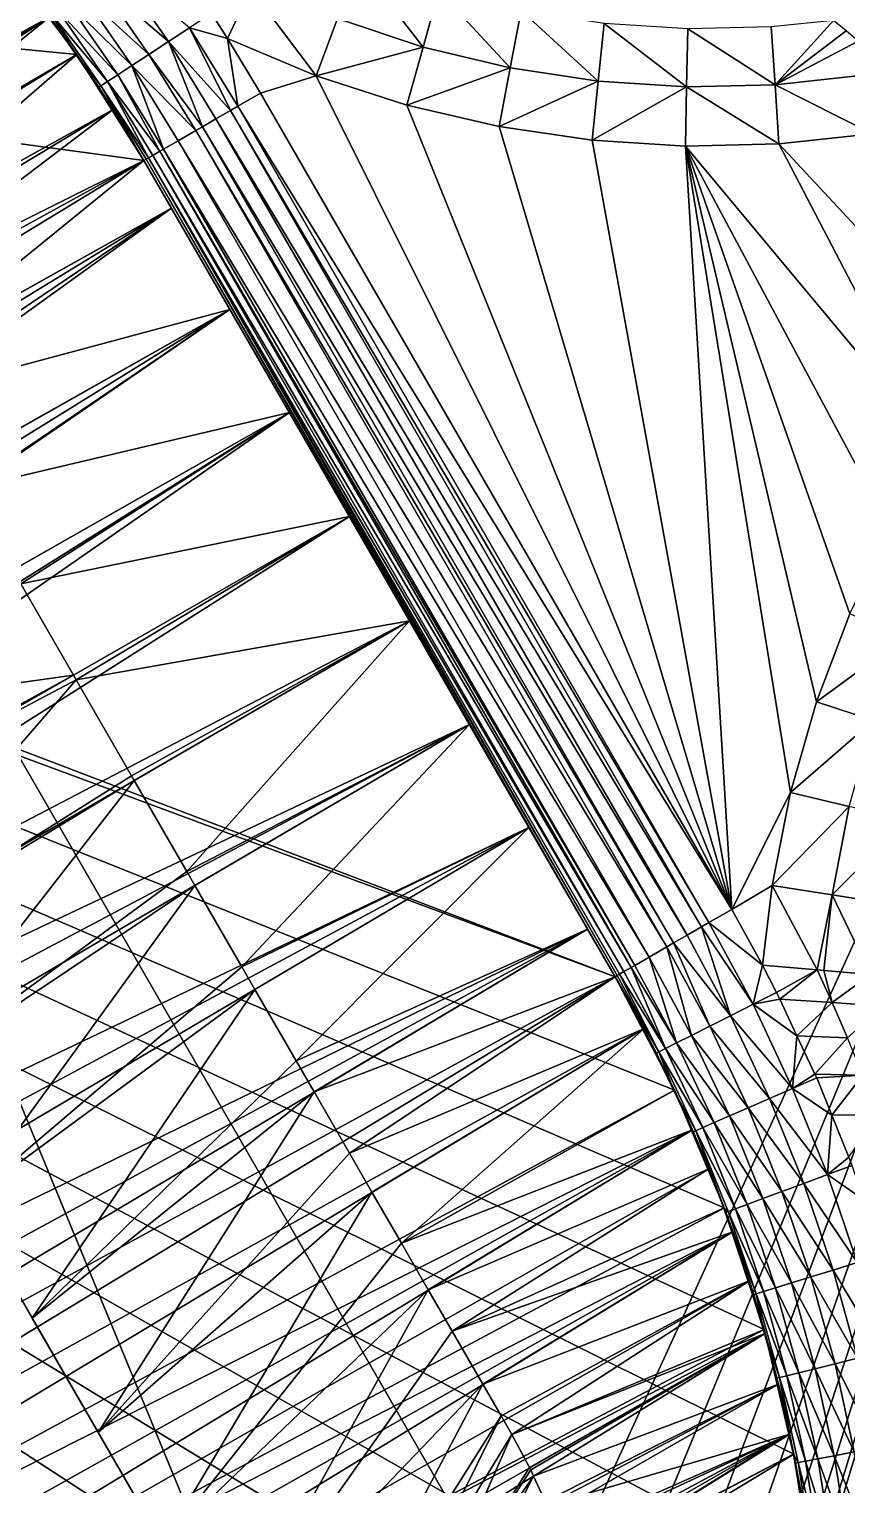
# Model space of a CAD drawing. Header units: metres. Extents: x -44.6 to 35.4, y -44.1 to 26.9.
# Drawn here: x 11.88 to 17.95, y -1.46 to 9.35 of the extents above; entities that cross this region are included whole.
import ezdxf

# ---------------------------------------------------------------- set-up
doc = ezdxf.new("R2010")
doc.units = ezdxf.units.M

msp = doc.modelspace()

# ---------------------------------------------------------------- linework, layer by layer
for points in [[(16.23031, 2.314476, 123.214554), (-6.486884, 10.979773, 123.214554), (-6.581602, 10.777853, 123.214554)], [(-6.486884, 10.979773, 123.214554), (12.73031, 8.376654, 123.214554), (12.231734, 9.164608, 123.214554)], [(12.231734, 9.164608, 123.214554), (11.67096, 9.90958, 123.214554), (-6.486884, 10.979773, 123.214554)], [(-6.486884, 10.979773, 123.214554), (16.23031, 2.314476, 123.214554), (12.73031, 8.376654, 123.214554)], [(2.223463, 3.603205, 123.214554), (17.662024, -5.01509, 123.214554), (-6.581602, 10.777853, 123.214554)], [(-6.581602, 10.777853, 123.214554), (17.753557, -4.069033, 123.214554), (17.766653, -3.118649, 123.214554)], [(-6.581602, 10.777853, 123.214554), (17.662024, -5.01509, 123.214554), (17.753557, -4.069033, 123.214554)], [(-6.581602, 10.777853, 123.214554), (16.671127, 1.472405, 123.214554), (16.23031, 2.314476, 123.214554)], [(-6.581602, 10.777853, 123.214554), (17.557711, -1.230851, 123.214554), (17.337101, -0.306334, 123.214554)], [(17.766653, -3.118649, 123.214554), (17.701221, -2.170429, 123.214554), (-6.581602, 10.777853, 123.214554)], [(-6.581602, 10.777853, 123.214554), (17.040899, 0.596808, 123.214554), (16.671127, 1.472405, 123.214554)], [(17.701221, -2.170429, 123.214554), (17.557711, -1.230851, 123.214554), (-6.581602, 10.777853, 123.214554)], [(17.337101, -0.306334, 123.214554), (17.040899, 0.596808, 123.214554), (-6.581602, 10.777853, 123.214554)], [(13.885189, -3.658281, 93.214554), (6.385188, 9.332099, 93.214554), (8.117238, 10.332099, 91.214554)], [(8.117238, 10.332099, 91.214554), (15.61724, -2.658281, 91.214554), (13.885189, -3.658281, 93.214554)], [(21.388479, 9.967415, 91.214554), (15.61724, -2.658281, 91.214554), (8.117238, 10.332099, 91.214554)], [(21.388479, 9.967415, 91.214554), (15.920462, -3.258929, 91.214554), (15.61724, -2.658281, 91.214554)], [(21.388479, 9.967415, 91.214554), (16.154524, -3.88975, 91.214554), (15.920462, -3.258929, 91.214554)], [(16.316486, -4.542811, 91.214554), (16.154524, -3.88975, 91.214554), (21.388479, 9.967415, 91.214554)], [(21.388479, 9.967415, 91.214554), (16.216642, -7.211195, 91.214554), (16.354073, -6.552535, 91.214554)], [(16.216642, -7.211195, 91.214554), (21.388479, 9.967415, 91.214554), (21.937033, 9.017295, 91.214554)], [(16.40431, -5.2099, 91.214554), (16.316486, -4.542811, 91.214554), (21.388479, 9.967415, 91.214554)], [(16.354073, -6.552535, 91.214554), (16.416893, -5.882628, 91.214554), (21.388479, 9.967415, 91.214554)], [(21.388479, 9.967415, 91.214554), (16.416893, -5.882628, 91.214554), (16.40431, -5.2099, 91.214554)], [(11.67096, 9.90958, 123.214554), (12.231734, 9.164608, 123.214554), (12.231734, 9.164608, 119.007874)], [(12.231734, 9.164608, 119.007874), (12.032246, 9.444253, 118.862961), (11.67096, 9.90958, 123.214554)], [(14.321255, 9.843861, 95.350616), (14.167916, 9.429884, 95.248764), (14.804521, 9.218627, 95.248047)], [(14.804521, 9.218627, 95.248047), (14.921818, 9.639643, 95.347778), (14.321255, 9.843861, 95.350616)], [(12.911818, 9.259418, 95.29068), (12.527339, 9.813, 95.29068), (12.388138, 9.710466, 95.383087)], [(12.527339, 9.813, 95.29068), (12.911818, 9.259418, 95.29068), (13.068811, 9.362102, 95.233772)], [(11.853703, 9.680365, 118.72847), (12.032246, 9.444253, 118.862961), (1.860943, 3.859033, 119.417755)], [(10.023232, 8.337742, 97.463043), (12.032246, 9.444254, 97.566154), (11.853513, 9.680609, 97.700783)], [(12.767131, 9.164783, 95.383087), (12.388138, 9.710466, 95.383087), (12.266128, 9.620596, 95.507446)], [(12.388138, 9.710466, 95.383087), (12.767131, 9.164783, 95.383087), (12.911818, 9.259418, 95.29068)], [(13.23208, 9.46889, 95.214554), (13.352222, 9.281585, 95.214554), (13.524393, 9.650417, 95.242294)], [(13.524393, 9.650417, 95.242294), (13.352222, 9.281585, 95.214554), (14.010999, 9.006245, 95.214554)], [(14.010999, 9.006245, 95.214554), (14.167916, 9.429884, 95.248764), (13.524393, 9.650417, 95.242294)], [(14.921818, 9.639643, 95.347778), (14.804521, 9.218627, 95.248047), (15.451223, 9.063646, 95.247528)], [(15.451223, 9.063646, 95.247528), (15.532299, 9.489794, 95.345711), (14.921818, 9.639643, 95.347778)], [(12.536235, 9.013761, 95.658989), (12.165997, 9.546841, 95.658989), (12.091592, 9.492036, 95.831871)], [(12.640312, 9.081835, 95.507446), (12.266128, 9.620596, 95.507446), (12.165997, 9.546841, 95.658989)], [(12.165997, 9.546841, 95.658989), (12.536235, 9.013761, 95.658989), (12.640312, 9.081835, 95.507446)], [(12.266128, 9.620596, 95.507446), (12.640312, 9.081835, 95.507446), (12.767131, 9.164783, 95.383087)], [(2.223463, 3.603205, 119.579247), (1.860943, 3.859033, 119.417755), (12.032246, 9.444253, 118.862961)], [(2.631628, 3.288884, 119.750481), (2.223463, 3.603205, 119.579247), (12.032246, 9.444253, 118.862961)], [(12.032246, 9.444253, 118.862961), (12.231734, 9.164608, 119.007874), (2.631628, 3.288884, 119.750481)], [(12.032246, 9.444254, 97.566154), (10.023232, 8.337742, 97.463043), (10.222549, 7.992512, 97.285332)], [(10.222549, 7.992512, 97.285332), (12.231733, 9.164609, 97.421242), (12.032246, 9.444254, 97.566154)], [(12.045774, 9.458287, 96.019463), (12.030303, 9.446891, 96.214554), (12.228106, 9.162089, 96.214554)], [(12.030303, 9.446891, 96.214554), (12.032246, 9.444254, 97.566154), (12.231733, 9.164609, 97.421242)], [(12.231733, 9.164609, 97.421242), (12.228106, 9.162089, 96.214554), (12.030303, 9.446891, 96.214554)], [(12.458899, 8.963178, 95.831871), (12.091592, 9.492036, 95.831871), (12.045774, 9.458287, 96.019463)], [(12.228106, 9.162089, 96.214554), (12.411275, 8.932029, 96.019463), (12.045774, 9.458287, 96.019463)], [(12.045774, 9.458287, 96.019463), (12.411275, 8.932029, 96.019463), (12.458899, 8.963178, 95.831871)], [(12.091592, 9.492036, 95.831871), (12.458899, 8.963178, 95.831871), (12.536235, 9.013761, 95.658989)], [(13.352222, 9.281585, 95.214554), (13.23208, 9.46889, 95.214554), (13.068811, 9.362102, 95.233772)], [(14.804521, 9.218627, 95.248047), (14.167916, 9.429884, 95.248764), (14.010999, 9.006245, 95.214554)], [(15.532299, 9.489794, 95.345711), (15.451223, 9.063646, 95.247528), (16.104683, 8.965323, 95.247192)], [(16.104683, 8.965323, 95.247192), (16.149426, 9.394711, 95.344398), (15.532299, 9.489794, 95.345711)], [(17.853054, 9.41642, 95.345314), (17.390829, 9.369421, 95.344048), (17.418837, 8.939173, 95.247108)], [(17.418837, 8.939173, 95.247108), (17.947773, 9.338549, 95.318901), (17.853054, 9.41642, 95.345314)], [(9.880383, 3.278244, 93.637688), (6.385188, 9.332099, 93.214554), (13.885189, -3.658281, 93.214554)], [(13.373267, 8.747867, 95.252724), (13.068811, 9.362102, 95.233772), (12.911818, 9.259418, 95.29068)], [(13.352222, 9.281585, 95.214554), (13.068811, 9.362102, 95.233772), (13.427382, 8.77911, 95.233772)], [(13.373267, 8.747867, 95.252724), (13.427382, 8.77911, 95.233772), (13.068811, 9.362102, 95.233772)], [(16.149426, 9.394711, 95.344398), (16.104683, 8.965323, 95.247192), (16.761625, 8.923832, 95.247055)], [(16.761625, 8.923832, 95.247055), (16.769987, 9.354585, 95.343842), (16.149426, 9.394711, 95.344398)], [(16.769987, 9.354585, 95.343842), (16.761625, 8.923832, 95.247055), (17.418837, 8.939173, 95.247108)], [(17.418837, 8.939173, 95.247108), (17.390829, 9.369421, 95.344048), (16.769987, 9.354585, 95.343842)], [(18.035494, 9.263864, 95.297462), (17.947773, 9.338549, 95.318901), (17.418837, 8.939173, 95.247108)], [(12.911818, 9.259418, 95.29068), (12.767131, 9.164783, 95.383087), (13.16507, 8.627664, 95.352303)], [(12.911818, 9.259418, 95.29068), (13.264921, 8.685313, 95.29068), (13.373267, 8.747867, 95.252724)], [(13.16507, 8.627664, 95.352303), (13.264921, 8.685313, 95.29068), (12.911818, 9.259418, 95.29068)], [(14.010999, 9.006245, 95.214554), (13.352222, 9.281585, 95.214554), (13.596334, 8.876656, 95.214554)], [(13.427382, 8.77911, 95.233772), (13.596334, 8.876656, 95.214554), (13.352222, 9.281585, 95.214554)], [(14.010999, 9.006245, 95.214554), (14.684545, 8.787996, 95.214554), (14.804521, 9.218627, 95.248047)], [(15.451223, 9.063646, 95.247528), (14.804521, 9.218627, 95.248047), (14.684545, 8.787996, 95.214554)], [(17.418837, 8.939173, 95.247108), (18.073137, 9.011182, 95.247345), (18.035494, 9.263864, 95.297462)], [(12.231734, 9.164608, 119.007874), (12.501224, 8.756344, 119.194061), (2.631628, 3.288884, 119.750481)], [(12.231733, 9.164609, 97.421242), (10.222549, 7.992512, 97.285332), (10.441818, 7.612729, 97.125526)], [(10.441818, 7.612729, 97.125526), (12.501223, 8.756345, 97.235054), (12.231733, 9.164609, 97.421242)], [(12.228106, 9.162089, 96.214554), (12.231733, 9.164609, 97.421242), (12.501223, 8.756345, 97.235054)], [(12.228106, 9.162089, 96.214554), (12.395194, 8.921511, 96.214554), (12.411275, 8.932029, 96.019463)], [(12.395194, 8.921511, 96.214554), (12.228106, 9.162089, 96.214554), (12.501223, 8.756345, 97.235054)], [(12.231734, 9.164608, 123.214554), (12.73031, 8.376654, 123.214554), (12.73031, 8.376654, 119.342865)], [(12.73031, 8.376654, 119.342865), (12.501224, 8.756344, 119.194061), (12.231734, 9.164608, 123.214554)], [(12.501224, 8.756344, 119.194061), (12.231734, 9.164608, 119.007874), (12.231734, 9.164608, 123.214554)], [(13.115197, 8.59887, 95.383087), (12.767131, 9.164783, 95.383087), (12.640312, 9.081835, 95.507446)], [(12.767131, 9.164783, 95.383087), (13.115197, 8.59887, 95.383087), (13.16507, 8.627664, 95.352303)], [(12.849604, 8.44553, 95.716576), (12.536235, 9.013761, 95.658989), (12.458899, 8.963178, 95.831871)], [(12.640312, 9.081835, 95.507446), (12.536235, 9.013761, 95.658989), (12.876261, 8.46092, 95.658989)], [(12.849604, 8.44553, 95.716576), (12.876261, 8.46092, 95.658989), (12.536235, 9.013761, 95.658989)], [(12.876261, 8.46092, 95.658989), (12.983962, 8.523102, 95.507446), (12.640312, 9.081835, 95.507446)], [(12.640312, 9.081835, 95.507446), (12.983962, 8.523102, 95.507446), (13.115197, 8.59887, 95.383087)], [(13.596334, 8.876656, 95.214554), (17.096336, 2.814478, 95.214554), (14.010999, 9.006245, 95.214554)], [(17.096336, 2.814478, 95.214554), (14.684545, 8.787996, 95.214554), (14.010999, 9.006245, 95.214554)], [(14.684545, 8.787996, 95.214554), (15.368326, 8.627923, 95.214554), (15.451223, 9.063646, 95.247528)], [(16.104683, 8.965323, 95.247192), (15.451223, 9.063646, 95.247528), (15.368326, 8.627923, 95.214554)], [(16.00633, -7.850327, 91.214554), (21.937033, 9.017295, 91.214554), (21.8943, -7.982872, 91.214554)], [(21.937033, 9.017295, 91.214554), (16.00633, -7.850327, 91.214554), (16.216642, -7.211195, 91.214554)], [(18.13888, 8.573741, 95.214554), (18.073137, 9.011182, 95.247345), (17.418837, 8.939173, 95.247108)], [(12.411275, 8.932029, 96.019463), (12.395194, 8.921511, 96.214554), (12.730309, 8.376655, 96.214554)], [(12.395194, 8.921511, 96.214554), (12.501223, 8.756345, 97.235054), (12.730309, 8.376655, 97.08625)], [(12.730309, 8.376655, 97.08625), (12.730309, 8.376655, 96.214554), (12.395194, 8.921511, 96.214554)], [(12.458899, 8.963178, 95.831871), (12.411275, 8.932029, 96.019463), (12.763366, 8.39574, 95.956978)], [(12.411275, 8.932029, 96.019463), (12.74695, 8.386262, 96.019463), (12.763366, 8.39574, 95.956978)], [(12.730309, 8.376655, 96.214554), (12.74695, 8.386262, 96.019463), (12.411275, 8.932029, 96.019463)], [(12.458899, 8.963178, 95.831871), (12.796231, 8.414715, 95.831871), (12.849604, 8.44553, 95.716576)], [(12.763366, 8.39574, 95.956978), (12.796231, 8.414715, 95.831871), (12.458899, 8.963178, 95.831871)], [(17.096336, 2.814478, 95.214554), (13.596334, 8.876656, 95.214554), (13.427382, 8.77911, 95.233772)], [(15.368326, 8.627923, 95.214554), (16.058945, 8.526384, 95.214554), (16.104683, 8.965323, 95.247192)], [(16.761625, 8.923832, 95.247055), (16.104683, 8.965323, 95.247192), (16.058945, 8.526384, 95.214554)], [(16.058945, 8.526384, 95.214554), (16.753078, 8.483541, 95.214554), (16.761625, 8.923832, 95.247055)], [(16.761625, 8.923832, 95.247055), (16.753078, 8.483541, 95.214554), (17.447464, 8.499381, 95.214554)], [(17.447464, 8.499381, 95.214554), (17.418837, 8.939173, 95.247108), (16.761625, 8.923832, 95.247055)], [(17.418837, 8.939173, 95.247108), (17.447464, 8.499381, 95.214554), (18.13888, 8.573741, 95.214554)], [(16.927382, 2.716933, 95.233772), (13.427382, 8.77911, 95.233772), (13.373267, 8.747867, 95.252724)], [(13.427382, 8.77911, 95.233772), (16.927382, 2.716933, 95.233772), (17.096336, 2.814478, 95.214554)], [(17.096336, 2.814478, 95.214554), (15.368326, 8.627923, 95.214554), (14.684545, 8.787996, 95.214554)], [(2.965406, 3.009132, 119.881126), (2.631628, 3.288884, 119.750481), (12.501224, 8.756344, 119.194061)], [(2.965406, 3.009132, 119.881126), (12.501224, 8.756344, 119.194061), (12.73031, 8.376654, 119.342865)], [(12.501223, 8.756345, 97.235054), (10.441818, 7.612729, 97.125526), (10.609569, 7.322176, 97.003258)], [(10.609569, 7.322176, 97.003258), (12.730309, 8.376655, 97.08625), (12.501223, 8.756345, 97.235054)], [(16.764921, 2.623136, 95.290672), (13.264921, 8.685313, 95.29068), (13.16507, 8.627664, 95.352303)], [(16.873268, 2.685689, 95.252724), (13.373267, 8.747867, 95.252724), (13.264921, 8.685313, 95.29068)], [(13.264921, 8.685313, 95.29068), (16.764921, 2.623136, 95.290672), (16.873268, 2.685689, 95.252724)], [(13.373267, 8.747867, 95.252724), (16.873268, 2.685689, 95.252724), (16.927382, 2.716933, 95.233772)], [(16.615198, 2.536693, 95.383087), (13.115197, 8.59887, 95.383087), (12.983962, 8.523102, 95.507446)], [(16.66507, 2.565486, 95.352303), (13.16507, 8.627664, 95.352303), (13.115197, 8.59887, 95.383087)], [(13.115197, 8.59887, 95.383087), (16.615198, 2.536693, 95.383087), (16.66507, 2.565486, 95.352303)], [(13.16507, 8.627664, 95.352303), (16.66507, 2.565486, 95.352303), (16.764921, 2.623136, 95.290672)], [(17.096336, 2.814478, 95.214554), (16.058945, 8.526384, 95.214554), (15.368326, 8.627923, 95.214554)], [(18.13888, 8.573741, 95.214554), (17.447464, 8.499381, 95.214554), (19.028952, 6.802625, 95.214554)], [(16.349604, 2.383352, 95.716576), (12.849604, 8.44553, 95.716576), (12.796231, 8.414715, 95.831871)], [(16.376263, 2.398743, 95.658981), (12.876261, 8.46092, 95.658989), (12.849604, 8.44553, 95.716576)], [(12.849604, 8.44553, 95.716576), (16.349604, 2.383352, 95.716576), (16.376263, 2.398743, 95.658981)], [(16.483963, 2.460924, 95.507446), (12.983962, 8.523102, 95.507446), (12.876261, 8.46092, 95.658989)], [(12.876261, 8.46092, 95.658989), (16.376263, 2.398743, 95.658981), (16.483963, 2.460924, 95.507446)], [(12.983962, 8.523102, 95.507446), (16.483963, 2.460924, 95.507446), (16.615198, 2.536693, 95.383087)], [(17.096336, 2.814478, 95.214554), (16.753078, 8.483541, 95.214554), (16.058945, 8.526384, 95.214554)], [(17.447464, 8.499381, 95.214554), (16.753078, 8.483541, 95.214554), (18.626869, 6.23428, 95.214554)], [(17.534353, 3.683884, 95.214554), (16.753078, 8.483541, 95.214554), (17.096336, 2.814478, 95.214554)], [(17.534353, 3.683884, 95.214554), (17.727339, 4.357202, 95.214554), (16.753078, 8.483541, 95.214554)], [(17.727339, 4.357202, 95.214554), (17.974611, 5.008685, 95.214554), (16.753078, 8.483541, 95.214554)], [(17.974611, 5.008685, 95.214554), (18.274914, 5.635347, 95.214554), (16.753078, 8.483541, 95.214554)], [(18.274914, 5.635347, 95.214554), (18.626869, 6.23428, 95.214554), (16.753078, 8.483541, 95.214554)], [(17.447464, 8.499381, 95.214554), (18.626869, 6.23428, 95.214554), (19.028952, 6.802625, 95.214554)], [(3.345786, 2.662593, 120.018356), (2.965406, 3.009132, 119.881126), (12.73031, 8.376654, 119.342865)], [(12.73031, 8.376654, 119.342865), (12.93471, 8.022624, 119.463272), (3.345786, 2.662593, 120.018356)], [(12.730309, 8.376655, 97.08625), (10.609569, 7.322176, 97.003258), (10.872025, 6.867589, 96.852562)], [(10.872025, 6.867589, 96.852562), (12.934709, 8.022626, 96.965836), (12.730309, 8.376655, 97.08625)], [(12.74695, 8.386262, 96.019463), (12.730309, 8.376655, 96.214554), (16.23031, 2.314478, 96.214554)], [(16.23031, 2.314478, 96.214554), (12.730309, 8.376655, 96.214554), (14.256895, 5.732532, 96.557388)], [(12.730309, 8.376655, 96.214554), (13.369784, 7.269053, 96.762215), (13.811377, 6.504192, 96.625801)], [(13.811377, 6.504192, 96.625801), (14.256895, 5.732532, 96.557388), (12.730309, 8.376655, 96.214554)], [(12.730309, 8.376655, 96.214554), (12.730309, 8.376655, 97.08625), (12.934709, 8.022626, 96.965836)], [(12.934709, 8.022626, 96.965836), (13.369784, 7.269053, 96.762215), (12.730309, 8.376655, 96.214554)], [(14.256896, 5.732531, 119.871719), (12.73031, 8.376654, 123.214554), (16.23031, 2.314476, 123.214554)], [(14.256896, 5.732531, 119.871719), (13.811378, 6.50419, 119.803314), (12.73031, 8.376654, 123.214554)], [(12.73031, 8.376654, 123.214554), (13.369785, 7.269052, 119.666901), (12.93471, 8.022624, 119.463272)], [(13.811378, 6.50419, 119.803314), (13.369785, 7.269052, 119.666901), (12.73031, 8.376654, 123.214554)], [(12.93471, 8.022624, 119.463272), (12.73031, 8.376654, 119.342865), (12.73031, 8.376654, 123.214554)], [(12.763366, 8.39574, 95.956978), (12.74695, 8.386262, 96.019463), (16.24695, 2.324085, 96.019463)], [(16.23031, 2.314478, 96.214554), (16.24695, 2.324085, 96.019463), (12.74695, 8.386262, 96.019463)], [(16.296232, 2.352538, 95.831871), (12.796231, 8.414715, 95.831871), (12.763366, 8.39574, 95.956978)], [(12.763366, 8.39574, 95.956978), (16.263367, 2.333563, 95.956978), (16.296232, 2.352538, 95.831871)], [(16.24695, 2.324085, 96.019463), (16.263367, 2.333563, 95.956978), (12.763366, 8.39574, 95.956978)], [(12.796231, 8.414715, 95.831871), (16.296232, 2.352538, 95.831871), (16.349604, 2.383352, 95.716576)], [(3.655756, 2.35582, 120.119774), (3.345786, 2.662593, 120.018356), (12.93471, 8.022624, 119.463272)], [(4.0016, 1.984246, 120.220261), (3.655756, 2.35582, 120.119774), (12.93471, 8.022624, 119.463272)], [(12.93471, 8.022624, 119.463272), (13.369785, 7.269052, 119.666901), (4.0016, 1.984246, 120.220261)], [(12.934709, 8.022626, 96.965836), (10.872025, 6.867589, 96.852562), (11.005491, 6.636418, 96.775932)], [(13.369784, 7.269053, 96.762215), (12.934709, 8.022626, 96.965836), (11.005491, 6.636418, 96.775932)], [(4.289799, 1.64773, 120.292267), (4.0016, 1.984246, 120.220261), (13.369785, 7.269052, 119.666901)], [(4.597008, 1.257856, 120.355331), (4.289799, 1.64773, 120.292267), (13.369785, 7.269052, 119.666901)], [(13.369785, 7.269052, 119.666901), (13.811378, 6.50419, 119.803314), (4.597008, 1.257856, 120.355331)], [(11.005491, 6.636418, 96.775932), (11.31138, 6.106603, 96.645744), (13.369784, 7.269053, 96.762215)], [(13.369784, 7.269053, 96.762215), (11.31138, 6.106603, 96.645744), (11.408386, 5.938585, 96.604454)], [(13.811377, 6.504192, 96.625801), (13.369784, 7.269053, 96.762215), (11.408386, 5.938585, 96.604454)], [(4.863203, 0.889699, 120.396568), (4.597008, 1.257856, 120.355331), (13.811378, 6.50419, 119.803314)], [(5.129821, 0.48741, 120.423004), (4.863203, 0.889699, 120.396568), (13.811378, 6.50419, 119.803314)], [(13.811378, 6.50419, 119.803314), (14.256896, 5.732531, 119.871719), (5.129821, 0.48741, 120.423004)], [(11.408386, 5.938585, 96.604454), (11.757363, 5.334139, 96.506256), (13.811377, 6.504192, 96.625801)], [(13.811377, 6.504192, 96.625801), (11.757363, 5.334139, 96.506256), (11.816284, 5.232085, 96.489677)], [(14.256895, 5.732532, 96.557388), (13.811377, 6.504192, 96.625801), (11.816284, 5.232085, 96.489677)], [(5.37205, 0.086907, 120.431473), (5.129821, 0.48741, 120.423004), (14.256896, 5.732531, 119.871719)], [(14.256896, 5.732531, 119.871719), (14.703725, 4.9586, 119.871719), (5.37205, 0.086907, 120.431473)], [(11.816284, 5.232085, 96.489677), (12.207411, 4.554634, 96.434914), (14.256895, 5.732532, 96.557388)], [(14.256895, 5.732532, 96.557388), (12.207411, 4.554634, 96.434914), (12.227194, 4.520368, 96.432144)], [(14.703725, 4.958601, 96.557388), (14.256895, 5.732532, 96.557388), (12.227194, 4.520368, 96.432144)], [(14.256895, 5.732532, 96.557388), (14.703725, 4.958601, 96.557388), (16.23031, 2.314478, 96.214554)], [(16.23031, 2.314476, 123.214554), (14.703725, 4.9586, 119.871719), (14.256896, 5.732531, 119.871719)], [(12.207411, 4.554634, 96.434914), (11.816284, 5.232085, 96.489677), (9.372017, 4.158761, 93.708862)], [(18.380543, 4.834772, 95.247238), (17.974611, 5.008685, 95.214554), (17.727339, 4.357202, 95.214554)], [(14.703725, 4.9586, 119.871719), (5.597781, -0.323121, 120.423004), (5.37205, 0.086907, 120.431473)], [(5.597781, -0.323121, 120.423004), (14.703725, 4.9586, 119.871719), (15.149243, 4.18694, 119.803314)], [(12.227194, 4.520368, 96.432144), (12.63911, 3.806909, 96.432144), (14.703725, 4.958601, 96.557388)], [(12.63911, 3.806909, 96.432144), (12.658893, 3.772644, 96.434914), (14.703725, 4.958601, 96.557388)], [(14.703725, 4.958601, 96.557388), (12.658893, 3.772644, 96.434914), (13.050019, 3.095192, 96.489677)], [(13.050019, 3.095192, 96.489677), (15.149242, 4.186941, 96.625793), (14.703725, 4.958601, 96.557388)], [(16.23031, 2.314478, 96.214554), (14.703725, 4.958601, 96.557388), (15.149242, 4.186941, 96.625793)], [(16.23031, 2.314476, 123.214554), (15.149243, 4.18694, 119.803314), (14.703725, 4.9586, 119.871719)], [(17.727339, 4.357202, 95.214554), (18.148735, 4.217144, 95.247604), (18.380543, 4.834772, 95.247238)], [(9.372017, 4.158761, 93.708862), (9.880383, 3.278244, 93.637688), (12.207411, 4.554634, 96.434914)], [(9.880383, 3.278244, 93.637688), (12.227194, 4.520368, 96.432144), (12.207411, 4.554634, 96.434914)], [(12.227194, 4.520368, 96.432144), (9.880383, 3.278244, 93.637688), (10.389994, 2.395573, 93.637688)], [(10.389994, 2.395573, 93.637688), (12.63911, 3.806909, 96.432144), (12.227194, 4.520368, 96.432144)], [(18.148735, 4.217144, 95.247604), (17.727339, 4.357202, 95.214554), (17.534353, 3.683884, 95.214554)], [(17.534353, 3.683884, 95.214554), (17.96953, 3.578496, 95.248161), (18.148735, 4.217144, 95.247604)], [(15.149243, 4.18694, 119.803314), (5.812865, -0.755164, 120.396568), (5.597781, -0.323121, 120.423004)], [(15.149243, 4.18694, 119.803314), (5.998601, -1.169774, 120.355331), (5.812865, -0.755164, 120.396568)], [(5.998601, -1.169774, 120.355331), (15.149243, 4.18694, 119.803314), (15.590837, 3.422079, 119.666901)], [(13.050019, 3.095192, 96.489677), (13.10894, 2.993139, 96.506256), (15.149242, 4.186941, 96.625793)], [(15.149242, 4.186941, 96.625793), (13.10894, 2.993139, 96.506256), (13.457918, 2.388692, 96.604454)], [(13.457918, 2.388692, 96.604454), (15.590836, 3.42208, 96.762215), (15.149242, 4.186941, 96.625793)], [(15.149242, 4.186941, 96.625793), (15.590836, 3.42208, 96.762215), (16.23031, 2.314478, 96.214554)], [(15.590837, 3.422079, 119.666901), (15.149243, 4.18694, 119.803314), (16.23031, 2.314476, 123.214554)], [(12.658893, 3.772644, 96.434914), (12.63911, 3.806909, 96.432144), (10.389994, 2.395573, 93.637688)], [(12.658893, 3.772644, 96.434914), (10.389994, 2.395573, 93.637688), (10.89836, 1.515057, 93.708862)], [(10.89836, 1.515057, 93.708862), (13.050019, 3.095192, 96.489677), (12.658893, 3.772644, 96.434914)], [(17.096336, 2.814478, 95.214554), (17.39678, 2.991822, 95.214554), (17.534353, 3.683884, 95.214554)], [(17.96953, 3.578496, 95.248161), (17.534353, 3.683884, 95.214554), (17.39678, 2.991822, 95.214554)], [(2.223463, 3.603205, 123.214554), (2.965406, 3.009132, 123.214554), (17.662024, -5.01509, 123.214554)], [(17.39678, 2.991822, 95.214554), (17.844017, 2.92188, 95.248901), (17.96953, 3.578496, 95.248161)], [(18.394958, 3.475469, 95.348213), (17.96953, 3.578496, 95.248161), (17.844017, 2.92188, 95.248901)], [(17.844017, 2.92188, 95.248901), (18.281012, 2.853541, 95.351166), (18.394958, 3.475469, 95.348213)], [(15.590837, 3.422079, 119.666901), (6.182638, -1.630761, 120.292267), (5.998601, -1.169774, 120.355331)], [(15.590837, 3.422079, 119.666901), (6.329969, -2.048607, 120.220261), (6.182638, -1.630761, 120.292267)], [(6.329969, -2.048607, 120.220261), (15.590837, 3.422079, 119.666901), (16.025911, 2.668506, 119.463272)], [(13.457918, 2.388692, 96.604454), (13.554923, 2.220675, 96.645744), (15.590836, 3.42208, 96.762215)], [(15.590836, 3.42208, 96.762215), (13.554923, 2.220675, 96.645744), (13.860812, 1.690859, 96.775932)], [(13.860812, 1.690859, 96.775932), (16.025911, 2.668507, 96.965836), (15.590836, 3.42208, 96.762215)], [(16.23031, 2.314478, 96.214554), (15.590836, 3.42208, 96.762215), (16.025911, 2.668507, 96.965836)], [(16.025911, 2.668506, 119.463272), (15.590837, 3.422079, 119.666901), (16.23031, 2.314476, 123.214554)], [(13.885189, -3.658281, 93.214554), (10.389994, 2.395573, 93.637688), (9.880383, 3.278244, 93.637688)], [(13.10894, 2.993139, 96.506256), (13.050019, 3.095192, 96.489677), (10.89836, 1.515057, 93.708862)], [(17.662024, -5.01509, 123.214554), (2.965406, 3.009132, 123.214554), (3.655757, 2.355819, 123.214554)], [(13.10894, 2.993139, 96.506256), (10.89836, 1.515057, 93.708862), (11.403, 0.640996, 93.850868)], [(11.403, 0.640996, 93.850868), (13.457918, 2.388692, 96.604454), (13.10894, 2.993139, 96.506256)], [(17.096336, 2.814478, 95.214554), (17.324959, 2.400605, 95.214554), (17.39678, 2.991822, 95.214554)], [(17.39678, 2.991822, 95.214554), (17.324959, 2.400605, 95.214554), (17.730463, 2.365294, 95.242294)], [(17.730463, 2.365294, 95.242294), (17.844017, 2.92188, 95.248901), (17.39678, 2.991822, 95.214554)], [(17.730463, 2.365294, 95.242294), (17.780315, 2.360952, 95.252655), (17.844017, 2.92188, 95.248901)], [(17.844017, 2.92188, 95.248901), (17.780315, 2.360952, 95.252655), (18.128468, 2.330635, 95.325012)], [(18.128468, 2.330635, 95.325012), (18.281012, 2.853541, 95.351166), (17.844017, 2.92188, 95.248901)], [(17.324959, 2.400605, 95.214554), (17.096336, 2.814478, 95.214554), (16.927382, 2.716933, 95.233772)], [(17.255589, 2.109746, 95.233772), (16.927382, 2.716933, 95.233772), (16.873268, 2.685689, 95.252724)], [(16.927382, 2.716933, 95.233772), (17.255589, 2.109746, 95.233772), (17.324959, 2.400605, 95.214554)], [(16.025911, 2.668506, 119.463272), (6.47884, -2.533903, 120.119774), (6.329969, -2.048607, 120.220261)], [(16.025911, 2.668506, 119.463272), (6.589529, -2.955732, 120.018356), (6.47884, -2.533903, 120.119774)], [(6.589529, -2.955732, 120.018356), (16.025911, 2.668506, 119.463272), (16.23031, 2.314476, 119.342865)], [(13.860812, 1.690859, 96.775932), (13.994279, 1.459688, 96.852562), (16.025911, 2.668507, 96.965836)], [(16.23031, 2.314477, 97.08625), (16.025911, 2.668507, 96.965836), (13.994279, 1.459688, 96.852562)], [(16.025911, 2.668507, 96.965836), (16.23031, 2.314477, 97.08625), (16.23031, 2.314478, 96.214554)], [(16.23031, 2.314476, 123.214554), (16.23031, 2.314476, 119.342865), (16.025911, 2.668506, 119.463272)], [(17.088125, 2.025207, 95.290672), (16.764921, 2.623136, 95.290672), (16.66507, 2.565486, 95.352303)], [(16.873268, 2.685689, 95.252724), (16.764921, 2.623136, 95.290672), (17.088125, 2.025207, 95.290672)], [(17.088125, 2.025207, 95.290672), (17.255589, 2.109746, 95.233772), (16.873268, 2.685689, 95.252724)], [(16.615198, 2.536693, 95.383087), (16.483963, 2.460924, 95.507446), (16.798513, 1.879004, 95.507446)], [(16.66507, 2.565486, 95.352303), (16.615198, 2.536693, 95.383087), (16.933788, 1.947294, 95.383087)], [(16.798513, 1.879004, 95.507446), (16.933788, 1.947294, 95.383087), (16.615198, 2.536693, 95.383087)], [(16.66507, 2.565486, 95.352303), (16.933788, 1.947294, 95.383087), (17.088125, 2.025207, 95.290672)], [(13.885189, -3.658281, 93.214554), (10.89836, 1.515057, 93.708862), (10.389994, 2.395573, 93.637688)], [(13.554923, 2.220675, 96.645744), (13.457918, 2.388692, 96.604454), (11.403, 0.640996, 93.850868)], [(16.349604, 2.383352, 95.716576), (16.296232, 2.352538, 95.831871), (16.605, 1.781314, 95.831871)], [(16.687494, 1.822959, 95.658981), (16.376263, 2.398743, 95.658981), (16.349604, 2.383352, 95.716576)], [(16.605, 1.781314, 95.831871), (16.687494, 1.822959, 95.658981), (16.349604, 2.383352, 95.716576)], [(16.483963, 2.460924, 95.507446), (16.376263, 2.398743, 95.658981), (16.687494, 1.822959, 95.658981)], [(16.687494, 1.822959, 95.658981), (16.798513, 1.879004, 95.507446), (16.483963, 2.460924, 95.507446)], [(17.255589, 2.109746, 95.233772), (17.429747, 2.197665, 95.214554), (17.324959, 2.400605, 95.214554)], [(17.730463, 2.365294, 95.242294), (17.324959, 2.400605, 95.214554), (17.429747, 2.197665, 95.214554)], [(17.662024, -5.01509, 123.214554), (3.655757, 2.355819, 123.214554), (4.289799, 1.64773, 123.214554)], [(16.23031, 2.314476, 119.342865), (6.69945, -3.458421, 119.881126), (6.589529, -2.955732, 120.018356)], [(16.23031, 2.314476, 119.342865), (16.44459, 1.926237, 119.194061), (6.69945, -3.458421, 119.881126)], [(13.994279, 1.459688, 96.852562), (14.256735, 1.005101, 97.003258), (16.23031, 2.314477, 97.08625)], [(16.444588, 1.926238, 97.235046), (16.23031, 2.314477, 97.08625), (14.256735, 1.005101, 97.003258)], [(16.554201, 1.755669, 96.019463), (16.24695, 2.324085, 96.019463), (16.23031, 2.314478, 96.214554)], [(16.23031, 2.314478, 96.214554), (16.537048, 1.74701, 96.214554), (16.554201, 1.755669, 96.019463)], [(16.537048, 1.74701, 96.214554), (16.23031, 2.314478, 96.214554), (16.23031, 2.314477, 97.08625)], [(16.23031, 2.314477, 97.08625), (16.444588, 1.926238, 97.235046), (16.537048, 1.74701, 96.214554)], [(16.671127, 1.472405, 123.214554), (16.44459, 1.926237, 119.194061), (16.23031, 2.314476, 119.342865)], [(16.23031, 2.314476, 119.342865), (16.23031, 2.314476, 123.214554), (16.671127, 1.472405, 123.214554)], [(16.263367, 2.333563, 95.956978), (16.24695, 2.324085, 96.019463), (16.554201, 1.755669, 96.019463)], [(16.605, 1.781314, 95.831871), (16.296232, 2.352538, 95.831871), (16.263367, 2.333563, 95.956978)], [(16.263367, 2.333563, 95.956978), (16.554201, 1.755669, 96.019463), (16.605, 1.781314, 95.831871)], [(17.730463, 2.365294, 95.242294), (17.429747, 2.197665, 95.214554), (17.453064, 2.148065, 95.214554)], [(17.453064, 2.148065, 95.214554), (17.842951, 2.122303, 95.259575), (17.730463, 2.365294, 95.242294)], [(17.780315, 2.360952, 95.252655), (17.730463, 2.365294, 95.242294), (17.842951, 2.122303, 95.259575)], [(18.128468, 2.330635, 95.325012), (17.780315, 2.360952, 95.252655), (17.842951, 2.122303, 95.259575)], [(17.842951, 2.122303, 95.259575), (18.222281, 2.095072, 95.354996), (18.128468, 2.330635, 95.325012)], [(13.554923, 2.220675, 96.645744), (11.403, 0.640996, 93.850868), (11.901449, -0.222344, 94.063011)], [(11.901449, -0.222344, 94.063011), (13.860812, 1.690859, 96.775932), (13.554923, 2.220675, 96.645744)], [(17.453064, 2.148065, 95.214554), (17.429747, 2.197665, 95.214554), (17.255589, 2.109746, 95.233772)], [(17.549234, 1.485113, 95.233772), (17.255589, 2.109746, 95.233772), (17.088125, 2.025207, 95.290672)], [(17.580986, 1.875952, 95.214554), (17.453064, 2.148065, 95.214554), (17.255589, 2.109746, 95.233772)], [(17.255589, 2.109746, 95.233772), (17.549234, 1.485113, 95.233772), (17.580986, 1.875952, 95.214554)], [(17.842951, 2.122303, 95.259575), (17.453064, 2.148065, 95.214554), (17.580986, 1.875952, 95.214554)], [(17.580986, 1.875952, 95.214554), (17.956606, 1.860992, 95.275208), (17.842951, 2.122303, 95.259575)], [(18.222281, 2.095072, 95.354996), (17.842951, 2.122303, 95.259575), (17.956606, 1.860992, 95.275208)], [(17.218832, 1.34096, 95.383087), (16.933788, 1.947294, 95.383087), (16.798513, 1.879004, 95.507446)], [(17.377293, 1.410096, 95.290672), (17.088125, 2.025207, 95.290672), (16.933788, 1.947294, 95.383087)], [(16.933788, 1.947294, 95.383087), (17.218832, 1.34096, 95.383087), (17.377293, 1.410096, 95.290672)], [(17.088125, 2.025207, 95.290672), (17.377293, 1.410096, 95.290672), (17.549234, 1.485113, 95.233772)], [(16.44459, 1.926237, 119.194061), (6.774834, -3.887357, 119.750473), (6.69945, -3.458421, 119.881126)], [(6.774834, -3.887357, 119.750473), (16.44459, 1.926237, 119.194061), (16.671125, 1.472405, 119.000549)], [(14.256735, 1.005101, 97.003258), (14.424486, 0.714548, 97.125519), (16.444588, 1.926238, 97.235046)], [(16.444588, 1.926238, 97.235046), (14.424486, 0.714548, 97.125519), (14.643754, 0.334765, 97.285332)], [(14.643754, 0.334765, 97.285332), (16.671125, 1.472407, 97.428558), (16.444588, 1.926238, 97.235046)], [(16.444588, 1.926238, 97.235046), (16.667044, 1.470487, 96.214554), (16.537048, 1.74701, 96.214554)], [(16.444588, 1.926238, 97.235046), (16.671125, 1.472407, 97.428558), (16.667044, 1.470487, 96.214554)], [(16.671127, 1.472405, 123.214554), (16.671125, 1.472405, 119.000549), (16.44459, 1.926237, 119.194061)], [(17.079939, 1.280362, 95.507446), (16.798513, 1.879004, 95.507446), (16.687494, 1.822959, 95.658981)], [(16.798513, 1.879004, 95.507446), (17.079939, 1.280362, 95.507446), (17.218832, 1.34096, 95.383087)], [(17.549234, 1.485113, 95.233772), (17.715252, 1.590345, 95.214554), (17.580986, 1.875952, 95.214554)], [(17.956606, 1.860992, 95.275208), (17.580986, 1.875952, 95.214554), (17.715252, 1.590345, 95.214554)], [(17.715252, 1.590345, 95.214554), (18.069939, 1.58352, 95.288879), (17.956606, 1.860992, 95.275208)], [(16.554201, 1.755669, 96.019463), (16.537048, 1.74701, 96.214554), (16.667044, 1.470487, 96.214554)], [(16.881254, 1.193676, 95.831871), (16.605, 1.781314, 95.831871), (16.554201, 1.755669, 96.019463)], [(16.829096, 1.17092, 96.019463), (16.554201, 1.755669, 96.019463), (16.667044, 1.470487, 96.214554)], [(16.554201, 1.755669, 96.019463), (16.829096, 1.17092, 96.019463), (16.881254, 1.193676, 95.831871)], [(16.965952, 1.23063, 95.658981), (16.687494, 1.822959, 95.658981), (16.605, 1.781314, 95.831871)], [(16.605, 1.781314, 95.831871), (16.881254, 1.193676, 95.831871), (16.965952, 1.23063, 95.658981)], [(16.687494, 1.822959, 95.658981), (16.965952, 1.23063, 95.658981), (17.079939, 1.280362, 95.507446)], [(17.662024, -5.01509, 123.214554), (4.289799, 1.64773, 123.214554), (4.863203, 0.889699, 123.214554)], [(13.994279, 1.459688, 96.852562), (13.860812, 1.690859, 96.775932), (11.901449, -0.222344, 94.063011)], [(13.885189, -3.658281, 93.214554), (11.403, 0.640996, 93.850868), (10.89836, 1.515057, 93.708862)], [(17.549234, 1.485113, 95.233772), (17.728046, 1.563128, 95.214554), (17.715252, 1.590345, 95.214554)], [(17.839521, 1.286721, 95.214554), (17.728046, 1.563128, 95.214554), (17.549234, 1.485113, 95.233772)], [(18.069939, 1.58352, 95.288879), (17.715252, 1.590345, 95.214554), (17.728046, 1.563128, 95.214554)], [(18.069939, 1.58352, 95.288879), (17.728046, 1.563128, 95.214554), (17.839521, 1.286721, 95.214554)], [(17.839521, 1.286721, 95.214554), (18.181713, 1.292005, 95.300484), (18.069939, 1.58352, 95.288879)], [(6.774834, -3.887357, 119.750473), (16.671125, 1.472405, 119.000549), (16.805847, 1.176136, 118.862953)], [(13.994279, 1.459688, 96.852562), (11.901449, -0.222344, 94.063011), (12.391274, -1.070745, 94.344261)], [(12.391274, -1.070745, 94.344261), (14.256735, 1.005101, 97.003258), (13.994279, 1.459688, 96.852562)], [(16.805847, 1.176137, 97.566154), (16.671125, 1.472407, 97.428558), (14.643754, 0.334765, 97.285332)], [(16.811483, 1.163236, 96.214554), (16.667044, 1.470487, 96.214554), (16.671125, 1.472407, 97.428558)], [(16.667044, 1.470487, 96.214554), (16.811483, 1.163236, 96.214554), (16.829096, 1.17092, 96.019463)], [(16.671125, 1.472407, 97.428558), (16.805847, 1.176137, 97.566154), (16.811483, 1.163236, 96.214554)], [(17.040899, 0.596808, 123.214554), (16.805847, 1.176136, 118.862953), (16.671125, 1.472405, 119.000549)], [(16.671125, 1.472405, 119.000549), (16.671127, 1.472405, 123.214554), (17.040899, 0.596808, 123.214554)], [(17.631517, 0.779739, 95.290672), (17.377293, 1.410096, 95.290672), (17.218832, 1.34096, 95.383087)], [(17.807394, 0.844997, 95.233772), (17.549234, 1.485113, 95.233772), (17.377293, 1.410096, 95.290672)], [(17.377293, 1.410096, 95.290672), (17.631517, 0.779739, 95.290672), (17.807394, 0.844997, 95.233772)], [(17.839521, 1.286721, 95.214554), (17.549234, 1.485113, 95.233772), (17.807394, 0.844997, 95.233772)], [(17.469429, 0.719597, 95.383087), (17.218832, 1.34096, 95.383087), (17.079939, 1.280362, 95.507446)], [(17.218832, 1.34096, 95.383087), (17.469429, 0.719597, 95.383087), (17.631517, 0.779739, 95.290672)], [(17.124123, 0.591473, 95.831871), (16.881254, 1.193676, 95.831871), (16.829096, 1.17092, 96.019463)], [(17.21076, 0.623619, 95.658981), (16.965952, 1.23063, 95.658981), (16.881254, 1.193676, 95.831871)], [(16.881254, 1.193676, 95.831871), (17.124123, 0.591473, 95.831871), (17.21076, 0.623619, 95.658981)], [(17.327356, 0.666882, 95.507446), (17.079939, 1.280362, 95.507446), (16.965952, 1.23063, 95.658981)], [(16.965952, 1.23063, 95.658981), (17.21076, 0.623619, 95.658981), (17.327356, 0.666882, 95.507446)], [(17.079939, 1.280362, 95.507446), (17.327356, 0.666882, 95.507446), (17.469429, 0.719597, 95.383087)], [(17.807394, 0.844997, 95.233772), (17.965439, 0.974506, 95.214554), (17.839521, 1.286721, 95.214554)], [(18.181713, 1.292005, 95.300484), (17.839521, 1.286721, 95.214554), (17.965439, 0.974506, 95.214554)], [(16.805847, 1.176136, 118.862953), (6.842961, -4.397998, 119.579247), (6.774834, -3.887357, 119.750473)], [(16.805847, 1.176136, 118.862953), (6.883255, -4.839864, 119.417755), (6.842961, -4.397998, 119.579247)], [(6.883255, -4.839864, 119.417755), (16.805847, 1.176136, 118.862953), (16.928047, 0.886254, 118.719734)], [(14.643754, 0.334765, 97.285332), (14.843072, -0.010465, 97.463043), (16.805847, 1.176137, 97.566154)], [(16.927916, 0.886576, 97.709213), (16.805847, 1.176137, 97.566154), (14.843072, -0.010465, 97.463043)], [(17.04006, 0.596472, 96.214554), (16.805847, 1.176137, 97.566154), (16.927916, 0.886576, 97.709213)], [(16.805847, 1.176137, 97.566154), (17.04006, 0.596472, 96.214554), (16.811483, 1.163236, 96.214554)], [(17.040899, 0.596808, 123.214554), (16.928047, 0.886254, 118.719734), (16.805847, 1.176136, 118.862953)], [(16.829096, 1.17092, 96.019463), (16.811483, 1.163236, 96.214554), (17.04006, 0.596472, 96.214554)], [(17.04006, 0.596472, 96.214554), (17.070772, 0.571677, 96.019463), (16.829096, 1.17092, 96.019463)], [(16.829096, 1.17092, 96.019463), (17.070772, 0.571677, 96.019463), (17.124123, 0.591473, 95.831871)], [(14.424486, 0.714548, 97.125519), (14.256735, 1.005101, 97.003258), (12.391274, -1.070745, 94.344261)], [(17.807394, 0.844997, 95.233772), (17.990299, 0.912864, 95.214554), (17.965439, 0.974506, 95.214554)], [(17.662024, -5.01509, 123.214554), (4.863203, 0.889699, 123.214554), (5.37205, 0.086907, 123.214554)], [(16.928047, 0.886254, 118.719734), (17.038528, 0.595908, 118.56514), (6.883255, -4.839864, 119.417755)], [(14.843072, -0.010465, 97.463043), (15.019979, -0.316875, 97.620773), (16.927916, 0.886576, 97.709213)], [(17.040897, 0.59681, 97.860893), (16.927916, 0.886576, 97.709213), (15.019979, -0.316875, 97.620773)], [(16.927916, 0.886576, 97.709213), (17.040897, 0.59681, 97.860893), (17.04006, 0.596472, 96.214554)], [(17.040899, 0.596808, 123.214554), (17.038528, 0.595908, 118.56514), (16.928047, 0.886254, 118.719734)], [(18.077063, 0.657265, 95.214554), (17.990299, 0.912864, 95.214554), (17.807394, 0.844997, 95.233772)], [(17.849997, 0.13612, 95.290672), (17.631517, 0.779739, 95.290672), (17.469429, 0.719597, 95.383087)], [(18.029255, 0.191414, 95.233772), (17.807394, 0.844997, 95.233772), (17.631517, 0.779739, 95.290672)], [(17.631517, 0.779739, 95.290672), (17.849997, 0.13612, 95.290672), (18.029255, 0.191414, 95.233772)], [(18.077063, 0.657265, 95.214554), (17.807394, 0.844997, 95.233772), (18.029255, 0.191414, 95.233772)], [(14.424486, 0.714548, 97.125519), (12.391274, -1.070745, 94.344261), (12.870083, -1.900065, 94.69323)], [(12.870083, -1.900065, 94.69323), (14.643754, 0.334765, 97.285332), (14.424486, 0.714548, 97.125519)], [(17.539986, 0.040494, 95.507446), (17.327356, 0.666882, 95.507446), (17.21076, 0.623619, 95.658981)], [(17.684792, 0.08516, 95.383087), (17.469429, 0.719597, 95.383087), (17.327356, 0.666882, 95.507446)], [(17.327356, 0.666882, 95.507446), (17.539986, 0.040494, 95.507446), (17.684792, 0.08516, 95.383087)], [(17.469429, 0.719597, 95.383087), (17.684792, 0.08516, 95.383087), (17.849997, 0.13612, 95.290672)], [(6.883255, -4.839864, 119.417755), (17.038528, 0.595908, 118.56514), (17.105265, 0.420525, 118.471756)], [(11.901449, -0.222344, 94.063011), (11.403, 0.640996, 93.850868), (13.885189, -3.658281, 93.214554)], [(17.105265, 0.420526, 97.957359), (17.040897, 0.59681, 97.860893), (15.019979, -0.316875, 97.620773)], [(17.038528, 0.595908, 118.56514), (17.040899, 0.596808, 123.214554), (17.337101, -0.306334, 123.214554)], [(17.337101, -0.306334, 123.214554), (17.105265, 0.420525, 118.471756), (17.038528, 0.595908, 118.56514)], [(17.052757, 0.564993, 96.214554), (17.04006, 0.596472, 96.214554), (17.040897, 0.59681, 97.860893)], [(17.04006, 0.596472, 96.214554), (17.052757, 0.564993, 96.214554), (17.070772, 0.571677, 96.019463)], [(17.260105, -0.045838, 96.214554), (17.052757, 0.564993, 96.214554), (17.040897, 0.59681, 97.860893)], [(17.040897, 0.59681, 97.860893), (17.105265, 0.420526, 97.957359), (17.260105, -0.045838, 96.214554)], [(17.278467, -0.040174, 96.019463), (17.070772, 0.571677, 96.019463), (17.052757, 0.564993, 96.214554)], [(17.052757, 0.564993, 96.214554), (17.260105, -0.045838, 96.214554), (17.278467, -0.040174, 96.019463)], [(17.332844, -0.023401, 95.831871), (17.124123, 0.591473, 95.831871), (17.070772, 0.571677, 96.019463)], [(17.070772, 0.571677, 96.019463), (17.278467, -0.040174, 96.019463), (17.332844, -0.023401, 95.831871)], [(17.421148, 0.003838, 95.658981), (17.21076, 0.623619, 95.658981), (17.124123, 0.591473, 95.831871)], [(17.124123, 0.591473, 95.831871), (17.332844, -0.023401, 95.831871), (17.421148, 0.003838, 95.658981)], [(17.21076, 0.623619, 95.658981), (17.421148, 0.003838, 95.658981), (17.539986, 0.040494, 95.507446)], [(17.105265, 0.420525, 118.471756), (6.908392, -5.346218, 119.217972), (6.883255, -4.839864, 119.417755)], [(17.105265, 0.420525, 118.471756), (6.911821, -5.809929, 119.021622), (6.908392, -5.346218, 119.217972)], [(6.911821, -5.809929, 119.021622), (17.105265, 0.420525, 118.471756), (17.228012, 0.056514, 118.262421)], [(14.843072, -0.010465, 97.463043), (14.643754, 0.334765, 97.285332), (12.870083, -1.900065, 94.69323)], [(15.019979, -0.316875, 97.620773), (15.247634, -0.711187, 97.86319), (17.105265, 0.420526, 97.957359)], [(17.228586, 0.054707, 98.167763), (17.105265, 0.420526, 97.957359), (15.247634, -0.711187, 97.86319)], [(17.105265, 0.420526, 97.957359), (17.332851, -0.307514, 96.214554), (17.260105, -0.045838, 96.214554)], [(17.105265, 0.420526, 97.957359), (17.228586, 0.054707, 98.167763), (17.332851, -0.307514, 96.214554)], [(17.228012, 0.056514, 118.262421), (17.105265, 0.420525, 118.471756), (17.337101, -0.306334, 123.214554)], [(18.032043, -0.518738, 95.290672), (17.849997, 0.13612, 95.290672), (17.684792, 0.08516, 95.383087)], [(18.214121, -0.473582, 95.233772), (18.029255, 0.191414, 95.233772), (17.849997, 0.13612, 95.290672)], [(17.849997, 0.13612, 95.290672), (18.032043, -0.518738, 95.290672), (18.214121, -0.473582, 95.233772)], [(5.37205, 0.086907, 123.214554), (5.812866, -0.755164, 123.214554), (17.662024, -5.01509, 123.214554)], [(17.228012, 0.056514, 118.262421), (17.336641, -0.306471, 118.03933), (6.911821, -5.809929, 119.021622)], [(15.247634, -0.711187, 97.86319), (15.383572, -0.946637, 98.007935), (17.228586, 0.054707, 98.167763)], [(15.383572, -0.946637, 98.007935), (15.464259, -1.086393, 98.102951), (17.228586, 0.054707, 98.167763)], [(17.337101, -0.306333, 98.38916), (17.228586, 0.054707, 98.167763), (15.464259, -1.086393, 98.102951)], [(17.337101, -0.306334, 123.214554), (17.336641, -0.306471, 118.03933), (17.228012, 0.056514, 118.262421)], [(17.228586, 0.054707, 98.167763), (17.337101, -0.306333, 98.38916), (17.332851, -0.307514, 96.214554)], [(17.596455, -0.626766, 95.658981), (17.421148, 0.003838, 95.658981), (17.332844, -0.023401, 95.831871)], [(17.717159, -0.59683, 95.507446), (17.539986, 0.040494, 95.507446), (17.421148, 0.003838, 95.658981)], [(17.421148, 0.003838, 95.658981), (17.596455, -0.626766, 95.658981), (17.717159, -0.59683, 95.507446)], [(17.864241, -0.560354, 95.383087), (17.684792, 0.08516, 95.383087), (17.539986, 0.040494, 95.507446)], [(17.539986, 0.040494, 95.507446), (17.717159, -0.59683, 95.507446), (17.864241, -0.560354, 95.383087)], [(17.684792, 0.08516, 95.383087), (17.864241, -0.560354, 95.383087), (18.032043, -0.518738, 95.290672)], [(12.870083, -1.900065, 94.69323), (13.335537, -2.706256, 95.108223), (14.843072, -0.010465, 97.463043)], [(13.335537, -2.706256, 95.108223), (15.019979, -0.316875, 97.620773), (14.843072, -0.010465, 97.463043)], [(17.278467, -0.040174, 96.019463), (17.260105, -0.045838, 96.214554), (17.332851, -0.307514, 96.214554)], [(17.506762, -0.64901, 95.831871), (17.332844, -0.023401, 95.831871), (17.278467, -0.040174, 96.019463)], [(17.451529, -0.662708, 96.019463), (17.278467, -0.040174, 96.019463), (17.332851, -0.307514, 96.214554)], [(17.278467, -0.040174, 96.019463), (17.451529, -0.662708, 96.019463), (17.506762, -0.64901, 95.831871)], [(17.332844, -0.023401, 95.831871), (17.506762, -0.64901, 95.831871), (17.596455, -0.626766, 95.658981)], [(6.911821, -5.809929, 119.021622), (17.336641, -0.306471, 118.03933), (17.344999, -0.334402, 118.022163)], [(13.885189, -3.658281, 93.214554), (12.391274, -1.070745, 94.344261), (11.901449, -0.222344, 94.063011)], [(15.247634, -0.711187, 97.86319), (15.019979, -0.316875, 97.620773), (13.335537, -2.706256, 95.108223)], [(17.344467, -0.334316, 98.407471), (17.337101, -0.306333, 98.38916), (15.464259, -1.086393, 98.102951)], [(17.432878, -0.667333, 96.214554), (17.332851, -0.307514, 96.214554), (17.337101, -0.306333, 98.38916)], [(17.332851, -0.307514, 96.214554), (17.432878, -0.667333, 96.214554), (17.451529, -0.662708, 96.019463)], [(17.336641, -0.306471, 118.03933), (17.337101, -0.306334, 123.214554), (17.557711, -1.230851, 123.214554)], [(17.557711, -1.230851, 123.214554), (17.344999, -0.334402, 118.022163), (17.336641, -0.306471, 118.03933)], [(17.337101, -0.306333, 98.38916), (17.344467, -0.334316, 98.407471), (17.432878, -0.667333, 96.214554)], [(6.856947, -6.794713, 118.563805), (17.344999, -0.334402, 118.022163), (17.443666, -0.7112, 117.775009)], [(17.344999, -0.334402, 118.022163), (6.856947, -6.794713, 118.563805), (6.895296, -6.296602, 118.802177)], [(17.344999, -0.334402, 118.022163), (6.895296, -6.296602, 118.802177), (6.911821, -5.809929, 119.021622)], [(15.464259, -1.086393, 98.102951), (15.595628, -1.331491, 98.274323), (17.344467, -0.334316, 98.407471)], [(17.344467, -0.334316, 98.407471), (15.595628, -1.331491, 98.274323), (15.603367, -1.348218, 98.286293)], [(15.603367, -1.348218, 98.286293), (15.624403, -1.393687, 98.318817), (17.344467, -0.334316, 98.407471)], [(17.443634, -0.711062, 98.654007), (17.344467, -0.334316, 98.407471), (15.624403, -1.393687, 98.318817)], [(17.344467, -0.334316, 98.407471), (17.556046, -1.231214, 96.214554), (17.432878, -0.667333, 96.214554)], [(17.344467, -0.334316, 98.407471), (17.443634, -0.711062, 98.654007), (17.556046, -1.231214, 96.214554)], [(17.557711, -1.230851, 123.214554), (17.443666, -0.7112, 117.775009), (17.344999, -0.334402, 118.022163)], [(18.177088, -1.182772, 95.290672), (18.032043, -0.518738, 95.290672), (17.864241, -0.560354, 95.383087)], [(17.736126, -1.266207, 95.658981), (17.596455, -0.626766, 95.658981), (17.506762, -0.64901, 95.831871)], [(17.85832, -1.243086, 95.507446), (17.717159, -0.59683, 95.507446), (17.596455, -0.626766, 95.658981)], [(17.596455, -0.626766, 95.658981), (17.736126, -1.266207, 95.658981), (17.85832, -1.243086, 95.507446)], [(18.007215, -1.214914, 95.383087), (17.864241, -0.560354, 95.383087), (17.717159, -0.59683, 95.507446)], [(17.717159, -0.59683, 95.507446), (17.85832, -1.243086, 95.507446), (18.007215, -1.214914, 95.383087)], [(17.864241, -0.560354, 95.383087), (18.007215, -1.214914, 95.383087), (18.177088, -1.182772, 95.290672)], [(17.662024, -5.01509, 123.214554), (5.812866, -0.755164, 123.214554), (6.182638, -1.630762, 123.214554)], [(6.856947, -6.794713, 118.563805), (17.443666, -0.7112, 117.775009), (17.524948, -1.081566, 117.513489)], [(13.335537, -2.706256, 95.108223), (13.785364, -3.485379, 95.587212), (15.247634, -0.711187, 97.86319)], [(13.785364, -3.485379, 95.587212), (15.383572, -0.946637, 98.007935), (15.247634, -0.711187, 97.86319)], [(15.624403, -1.393687, 98.318817), (15.71171, -1.582396, 98.453827), (17.443634, -0.711062, 98.654007)], [(17.443634, -0.711062, 98.654007), (15.71171, -1.582396, 98.453827), (15.723413, -1.612221, 98.475647)], [(17.527664, -1.082243, 98.912926), (17.443634, -0.711062, 98.654007), (15.723413, -1.612221, 98.475647)], [(17.451529, -0.662708, 96.019463), (17.432878, -0.667333, 96.214554), (17.556046, -1.231214, 96.214554)], [(17.443634, -0.711062, 98.654007), (17.527664, -1.082243, 98.912926), (17.556046, -1.231214, 96.214554)], [(17.524948, -1.081566, 117.513489), (17.443666, -0.7112, 117.775009), (17.557711, -1.230851, 123.214554)], [(17.645327, -1.283387, 95.831871), (17.506762, -0.64901, 95.831871), (17.451529, -0.662708, 96.019463)], [(17.556046, -1.231214, 96.214554), (17.589413, -1.293967, 96.019463), (17.451529, -0.662708, 96.019463)], [(17.451529, -0.662708, 96.019463), (17.589413, -1.293967, 96.019463), (17.645327, -1.283387, 95.831871)], [(17.506762, -0.64901, 95.831871), (17.645327, -1.283387, 95.831871), (17.736126, -1.266207, 95.658981)], [(15.383572, -0.946637, 98.007935), (13.785364, -3.485379, 95.587212), (14.674725, -2.372337, 96.903862)], [(14.674725, -2.372337, 96.903862), (15.464259, -1.086393, 98.102951), (15.383572, -0.946637, 98.007935)], [(13.885189, -3.658281, 93.214554), (12.870083, -1.900065, 94.69323), (12.391274, -1.070745, 94.344261)], [(6.713952, -7.792188, 118.046341), (17.524948, -1.081566, 117.513489), (17.557711, -1.230851, 117.408073)], [(17.524948, -1.081566, 117.513489), (6.713952, -7.792188, 118.046341), (6.803763, -7.242659, 118.337898)], [(17.524948, -1.081566, 117.513489), (6.803763, -7.242659, 118.337898), (6.856947, -6.794713, 118.563805)], [(15.464259, -1.086393, 98.102951), (14.674725, -2.372337, 96.903862), (14.795787, -2.598125, 97.108803)], [(14.795787, -2.598125, 97.108803), (15.595628, -1.331491, 98.274323), (15.464259, -1.086393, 98.102951)], [(15.723413, -1.612221, 98.475647), (15.812503, -1.839292, 98.641785), (17.527664, -1.082243, 98.912926)], [(17.527664, -1.082243, 98.912926), (15.812503, -1.839292, 98.641785), (15.825168, -1.878307, 98.670975)], [(15.825168, -1.878307, 98.670975), (15.895487, -2.094926, 98.833015), (17.527664, -1.082243, 98.912926)], [(17.555771, -1.231218, 99.023926), (17.527664, -1.082243, 98.912926), (15.895487, -2.094926, 98.833015)], [(17.557711, -1.230851, 123.214554), (17.557711, -1.230851, 117.408073), (17.524948, -1.081566, 117.513489)], [(17.527664, -1.082243, 98.912926), (17.555771, -1.231218, 99.023926), (17.556046, -1.231214, 96.214554)], [(17.557711, -1.230851, 117.408073), (17.611364, -1.525921, 117.185608), (6.713952, -7.792188, 118.046341)], [(17.555771, -1.231218, 99.023926), (15.895487, -2.094926, 98.833015), (15.897854, -2.102218, 98.838463)], [(15.897854, -2.102218, 98.838463), (17.61129, -1.525479, 99.243164), (17.555771, -1.231218, 99.023926)], [(17.570534, -1.297539, 96.214554), (17.556046, -1.231214, 96.214554), (17.555771, -1.231218, 99.023926)], [(17.672634, -1.934471, 96.214554), (17.570534, -1.297539, 96.214554), (17.555771, -1.231218, 99.023926)], [(17.555771, -1.231218, 99.023926), (17.61129, -1.525479, 99.243164), (17.672634, -1.934471, 96.214554)], [(17.556046, -1.231214, 96.214554), (17.570534, -1.297539, 96.214554), (17.589413, -1.293967, 96.019463)], [(17.701221, -2.170429, 123.214554), (17.611364, -1.525921, 117.185608), (17.557711, -1.230851, 117.408073)], [(17.557711, -1.230851, 117.408073), (17.557711, -1.230851, 123.214554), (17.701221, -2.170429, 123.214554)], [(17.691685, -1.931963, 96.019463), (17.589413, -1.293967, 96.019463), (17.570534, -1.297539, 96.214554)], [(17.748104, -1.924535, 95.831871), (17.645327, -1.283387, 95.831871), (17.589413, -1.293967, 96.019463)], [(17.589413, -1.293967, 96.019463), (17.691685, -1.931963, 96.019463), (17.748104, -1.924535, 95.831871)], [(17.839724, -1.912473, 95.658981), (17.736126, -1.266207, 95.658981), (17.645327, -1.283387, 95.831871)], [(17.645327, -1.283387, 95.831871), (17.748104, -1.924535, 95.831871), (17.839724, -1.912473, 95.658981)], [(17.963022, -1.896241, 95.507446), (17.85832, -1.243086, 95.507446), (17.736126, -1.266207, 95.658981)], [(17.736126, -1.266207, 95.658981), (17.839724, -1.912473, 95.658981), (17.963022, -1.896241, 95.507446)], [(18.113262, -1.876461, 95.383087), (18.007215, -1.214914, 95.383087), (17.85832, -1.243086, 95.507446)], [(17.85832, -1.243086, 95.507446), (17.963022, -1.896241, 95.507446), (18.113262, -1.876461, 95.383087)], [(14.795787, -2.598125, 97.108803), (15.603367, -1.348218, 98.286293), (15.595628, -1.331491, 98.274323)], [(15.624403, -1.393687, 98.318817), (15.603367, -1.348218, 98.286293), (14.795787, -2.598125, 97.108803)], [(15.624403, -1.393687, 98.318817), (14.795787, -2.598125, 97.108803), (14.901001, -2.825402, 97.320465)], [(14.901001, -2.825402, 97.320465), (15.71171, -1.582396, 98.453827), (15.624403, -1.393687, 98.318817)], [(17.570534, -1.297539, 96.214554), (17.672634, -1.934471, 96.214554), (17.691685, -1.931963, 96.019463)]]:
    msp.add_3dface(points)

doc.saveas('drawing.dxf')
